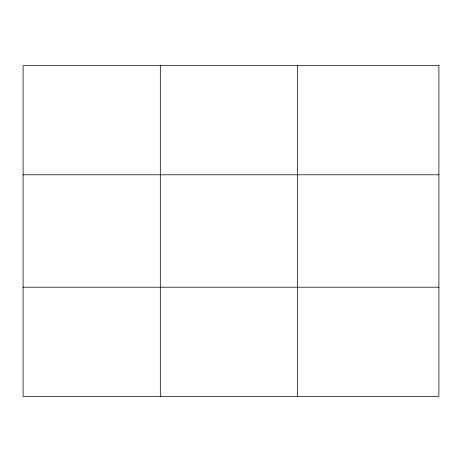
<?xml version="1.0" encoding="UTF-8"?>
<svg xmlns="http://www.w3.org/2000/svg" width="462" height="462" viewBox="0 0 462 462"><rect width="100%" height="100%" fill="white"/><g stroke="black" fill="none" stroke-linecap="round" stroke-linejoin="round"><path stroke-width="0.69" d="M160.314 65.673L160.314 396.327M297.528 65.673L297.528 396.327M23.1 174.792L438.9 174.792M23.1 287.208L438.9 287.208M438.9 65.673L438.9 396.327L23.1 396.327L23.1 65.673L438.9 65.673"/></g></svg>
